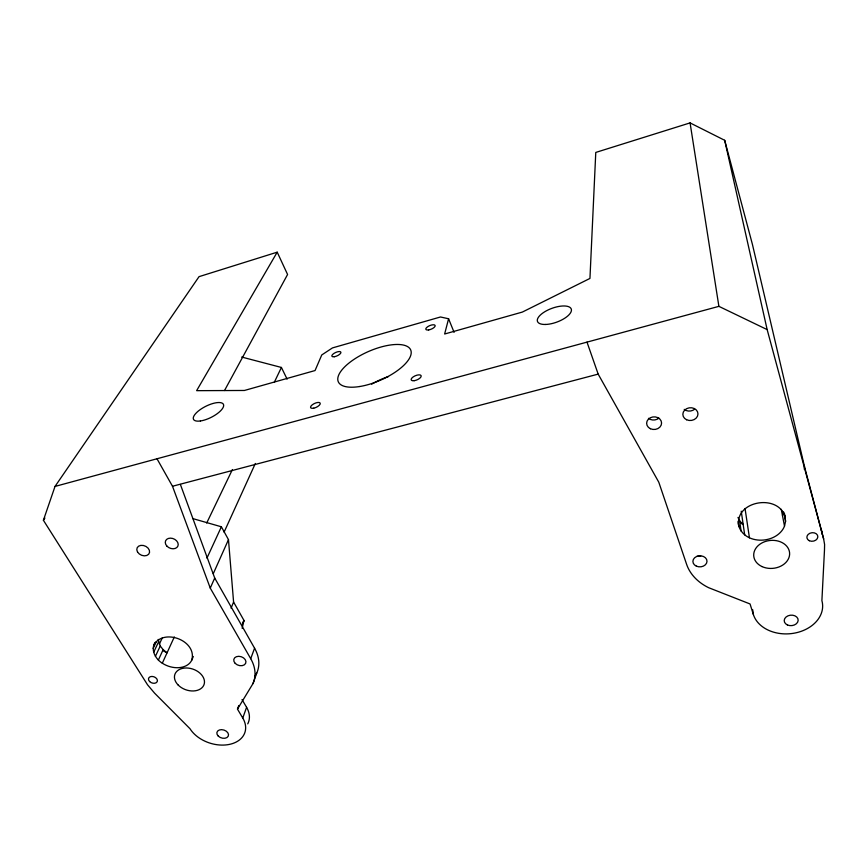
<?xml version="1.0" encoding="UTF-8"?>
<svg xmlns="http://www.w3.org/2000/svg" width="868" height="868" viewBox="0 0 868 868"><rect width="100%" height="100%" fill="white"/><g stroke="black" fill="none" stroke-linecap="round" stroke-linejoin="round"><path stroke-width="1.3" d="M804.3 469.284L804.495 466.604L752.372 244.19L724.693 140.301L690.071 122.898L595.774 152.432L589.947 278.433L522.341 312.079L444.633 334.006L448.593 318.773L440.488 316.983L332.477 347.905L321.757 354.958L315.051 370.549L244.429 390.47L196.624 390.665L277.207 252.176L287.579 274.494L224.508 390.546M782.524 515.82L783.305 512.174M738.158 521.462C738.093 528.699 743.051 534.883 749.442 537.802A23.74 18.814 -5.7 0 0 784.509 526.127L785.583 521.234L784.52 513.769M193.325 656.49L191.741 660.19A20.409 14.572 20.3 0 1 162.305 663.206C155.491 659.072 150.359 649.882 155.112 642.396M242.139 628.302L243.984 620.446L233.59 602.056L228.479 539.646L221.383 526.789L192.913 518.63M191.741 660.19C197.394 640.942 163.998 627.868 154.027 644.685M242.02 699.554L246.588 707.322L242.769 718.031A30.141 20.951 17.7 0 1 229.228 744.44A30.141 20.951 17.7 0 1 189.994 728.719L154.58 693.141L147.549 684.809L43.4 520.268L55.02 486.427L199.043 276.653L277.207 252.176M242.769 718.031L237.474 709.113L252.957 683.637L256.754 673.058A45.299 32.637 18.9 0 0 254.584 648.212L214.711 578.034L180.381 484.442M237.474 709.113L238.776 705.554M252.957 683.637A45.787 32.767 18.8 0 0 250.711 658.682L254.584 648.212M231.062 608.186L233.59 602.056M242.422 624.19L243.984 620.446L242.845 622.768M250.711 658.682L210.262 588.103L214.711 578.034M213.289 573.661L228.479 539.646M224.096 532.149L255.355 463.458M162.305 663.206L174.305 636.96M206.942 558.113L221.383 526.789M158.367 660.038L163.162 649.676L160.244 646.009L158.182 639.423M155.405 656.349L160.244 646.009M159.311 644.208L162.164 638.132M153.625 652.378L158.486 642.07M153.148 648.407L156.403 641.539M206.692 523.046L232.385 469.566M274.418 382.039L281.416 367.457L241.673 357.041M254.66 676.519L256.754 673.058M43.4 520.268L44.908 518.022M55.02 486.427L718.888 306.35L767.149 329.601L823.645 538.941L824.6 544.561L824.47 550.247L821.898 600.634A35.143 26.582 -4.5 0 1 795.175 632.989A35.143 26.582 -4.5 0 1 753.381 614.522L750.05 603.965L708.657 587.701A52.46 41.143 -3.8 0 1 686.577 564.233L658.79 482.207L598.171 374.119L586.996 342.122M156.999 458.771L172.493 486.254L598.171 374.119M163.509 650.967L167.057 652.823L163.162 649.676M741.044 523.252L743.192 524.576L739.623 520.778L737.984 517.447M281.416 367.457L287.113 379.153M785.03 516.33C777.359 493.067 733.699 501.237 738.874 526.594M448.593 318.773L454.094 332.346M172.493 486.254L210.262 588.103M804.495 466.604L823.645 538.941M724.693 140.301L767.149 329.601M783.815 512.239L785.583 521.234M781.265 509.321L784.509 526.127M821.193 528.504L822.137 534.08M690.071 122.898L718.888 306.35M745.037 508.485L749.442 537.802M741.239 511.187L744.69 534.905M752.697 609.705L753.381 614.522M739.623 520.778L741.088 531.086M246.588 707.322A29.827 20.886 17.7 0 1 247.738 723.879M371.678 384.155A39.038 16.221 -23.9 0 1 388.484 376.528M700.736 556.182A6.966 5.501 -2.1 0 1 697.134 556.204M658.92 418.094A7.378 6.271 -2.8 0 1 648.505 418.322M694.747 409.121A7.476 6.336 -5.5 0 1 684.212 409.37M149.643 681.554A4.622 3.244 20.2 0 0 157.216 681.619A4.622 3.244 20.2 0 0 151.954 676.432A4.622 3.244 20.2 0 0 149.643 681.554M218.259 736.086A5.989 4.145 17.3 0 0 228.208 736.238A5.989 4.145 17.3 0 0 221.568 729.652A5.989 4.145 17.3 0 0 218.259 736.086M178.211 685.08A15.45 10.926 19.2 0 0 203.709 685.384A15.45 10.926 19.2 0 0 186.457 667.98A15.45 10.926 19.2 0 0 178.211 685.08M235.195 663.358A6.271 4.535 18 0 0 245.611 663.423A6.271 4.535 18 0 0 238.722 656.306A6.271 4.535 18 0 0 235.195 663.358M137.524 551.983A6.662 4.958 23.7 0 0 148.634 554.272A6.662 4.958 23.7 0 0 143.426 545.484A6.662 4.958 23.7 0 0 137.524 551.983M166.949 546.156A6.694 5.034 23 0 0 177.907 546.081A6.694 5.034 23 0 0 170.388 538.138A6.694 5.034 23 0 0 166.949 546.156M200.399 420.969A16.742 6.152 -26.7 0 0 223.662 405.681A16.742 6.152 -26.7 0 0 201.311 408.871A16.742 6.152 -26.7 0 0 200.399 420.969M334.332 356.726A4.926 1.844 -24.3 0 0 340.929 352.343A4.926 1.844 -24.3 0 0 333.887 353.439A4.926 1.844 -24.3 0 0 334.332 356.726M545.354 324.469A17.989 7.302 -20.2 0 0 571.437 310.364A17.989 7.302 -20.2 0 0 546.341 310.842A17.989 7.302 -20.2 0 0 545.354 324.469M359.753 386.51A39.527 15.537 -23.8 0 0 410.987 350.781A39.527 15.537 -23.8 0 0 352.766 360.22A39.527 15.537 -23.8 0 0 359.753 386.51M414.177 380.694A5.403 2.235 -23.2 0 0 421.186 375.801A5.403 2.235 -23.2 0 0 413.146 376.929A5.403 2.235 -23.2 0 0 414.177 380.694M428.673 329.927A5.024 1.931 -22.6 0 0 435.15 325.522A5.024 1.931 -22.6 0 0 427.631 326.737A5.024 1.931 -22.6 0 0 428.673 329.927M313.728 408.188A5.306 2.127 -25.2 0 0 320.205 403.153A5.306 2.127 -25.2 0 0 312.252 404.824A5.306 2.127 -25.2 0 0 313.728 408.188M809.356 540.731A5.512 4.286 -7.3 0 0 817.84 536.934A5.512 4.286 -7.3 0 0 809.877 533.267A5.512 4.286 -7.3 0 0 809.356 540.731M787.417 624.949A6.987 5.251 -4.4 0 0 798.159 620.414A6.987 5.251 -4.4 0 0 787.981 615.835A6.987 5.251 -4.4 0 0 787.417 624.949M762.006 566.576A18 14.018 -5.2 0 0 789.62 554.359A18 14.018 -5.2 0 0 763.363 542.24A18 14.018 -5.2 0 0 762.006 566.576M696.353 566.142A7.053 5.533 -1.9 0 0 706.997 561.303A7.053 5.533 -1.9 0 0 696.494 556.551A7.053 5.533 -1.9 0 0 696.353 566.142M686.577 419.743A7.573 6.391 -5.2 0 0 697.97 413.971A7.573 6.391 -5.2 0 0 686.675 408.654A7.573 6.391 -5.2 0 0 686.577 419.743M650.414 428.727A7.476 6.326 -2.6 0 0 661.579 423.031A7.476 6.326 -2.6 0 0 650.316 417.768A7.476 6.326 -2.6 0 0 650.414 428.727"/></g></svg>
